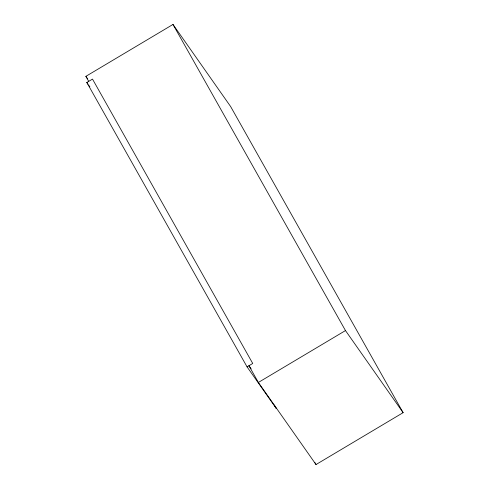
<?xml version="1.0" encoding="UTF-8"?>
<svg xmlns="http://www.w3.org/2000/svg" width="489" height="489" viewBox="0 0 489 489"><rect width="100%" height="100%" fill="white"/><g stroke="black" fill="none" stroke-linecap="round" stroke-linejoin="round"><path stroke-width="0.73" d="M88.711 81.351L85.881 76.333L172.99 24.45L230.631 106.547L403.119 412.667L316.01 464.55L258.369 382.453L248.944 365.723L251.12 368.822M86.816 82.482L92.5 79.096L252.734 363.468L247.055 366.854L86.816 82.482L88.124 84.34M258.369 382.453L345.478 330.57L403.119 412.667M85.881 76.333L87.629 78.821M88.992 85.575L89.86 86.816M247.055 366.854L276.187 408.346L274.311 405.026M172.99 24.45L345.478 330.57M314.922 462.618L316.01 464.55"/></g></svg>
